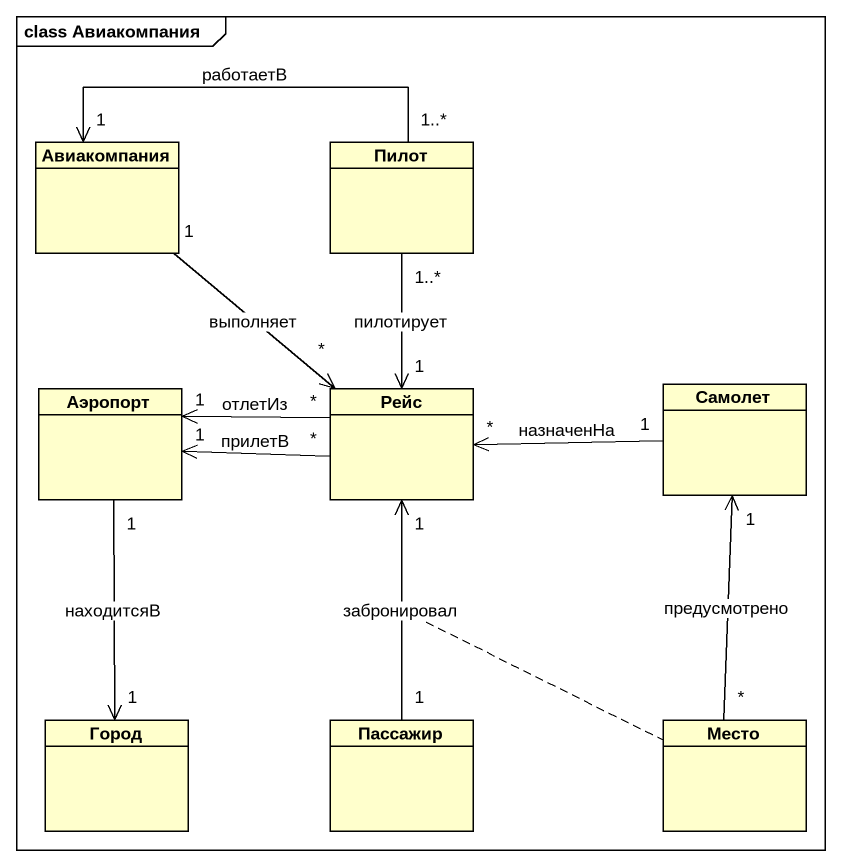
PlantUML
@startuml
mainframe class Авиакомпания
hide circle
hide empty members
class Авиакомпания
class Пилот
class Аэропорт
class Рейс
class Самолет
class Город
class Пассажир
class Место
Авиакомпания "1" <-right- "1..*" Пилот : работаетВ
Аэропорт "1" <-right- "*" Рейс : отлетИз
Аэропорт "1" <-right- "*" Рейс : прилетВ
Аэропорт "1" --> "1" Город : находитсяВ
Рейс "*" <-up- "1" Авиакомпания : выполняет
Рейс "1" <-up- "1..*" Пилот : пилотирует
Рейс "*" <-right- "1" Самолет : назначенНа
Рейс "1" <-- "1" Пассажир : забронировал
(Рейс, Пассажир) .. Место
Место "*" -up-> "1" Самолет : предусмотрено
@enduml
